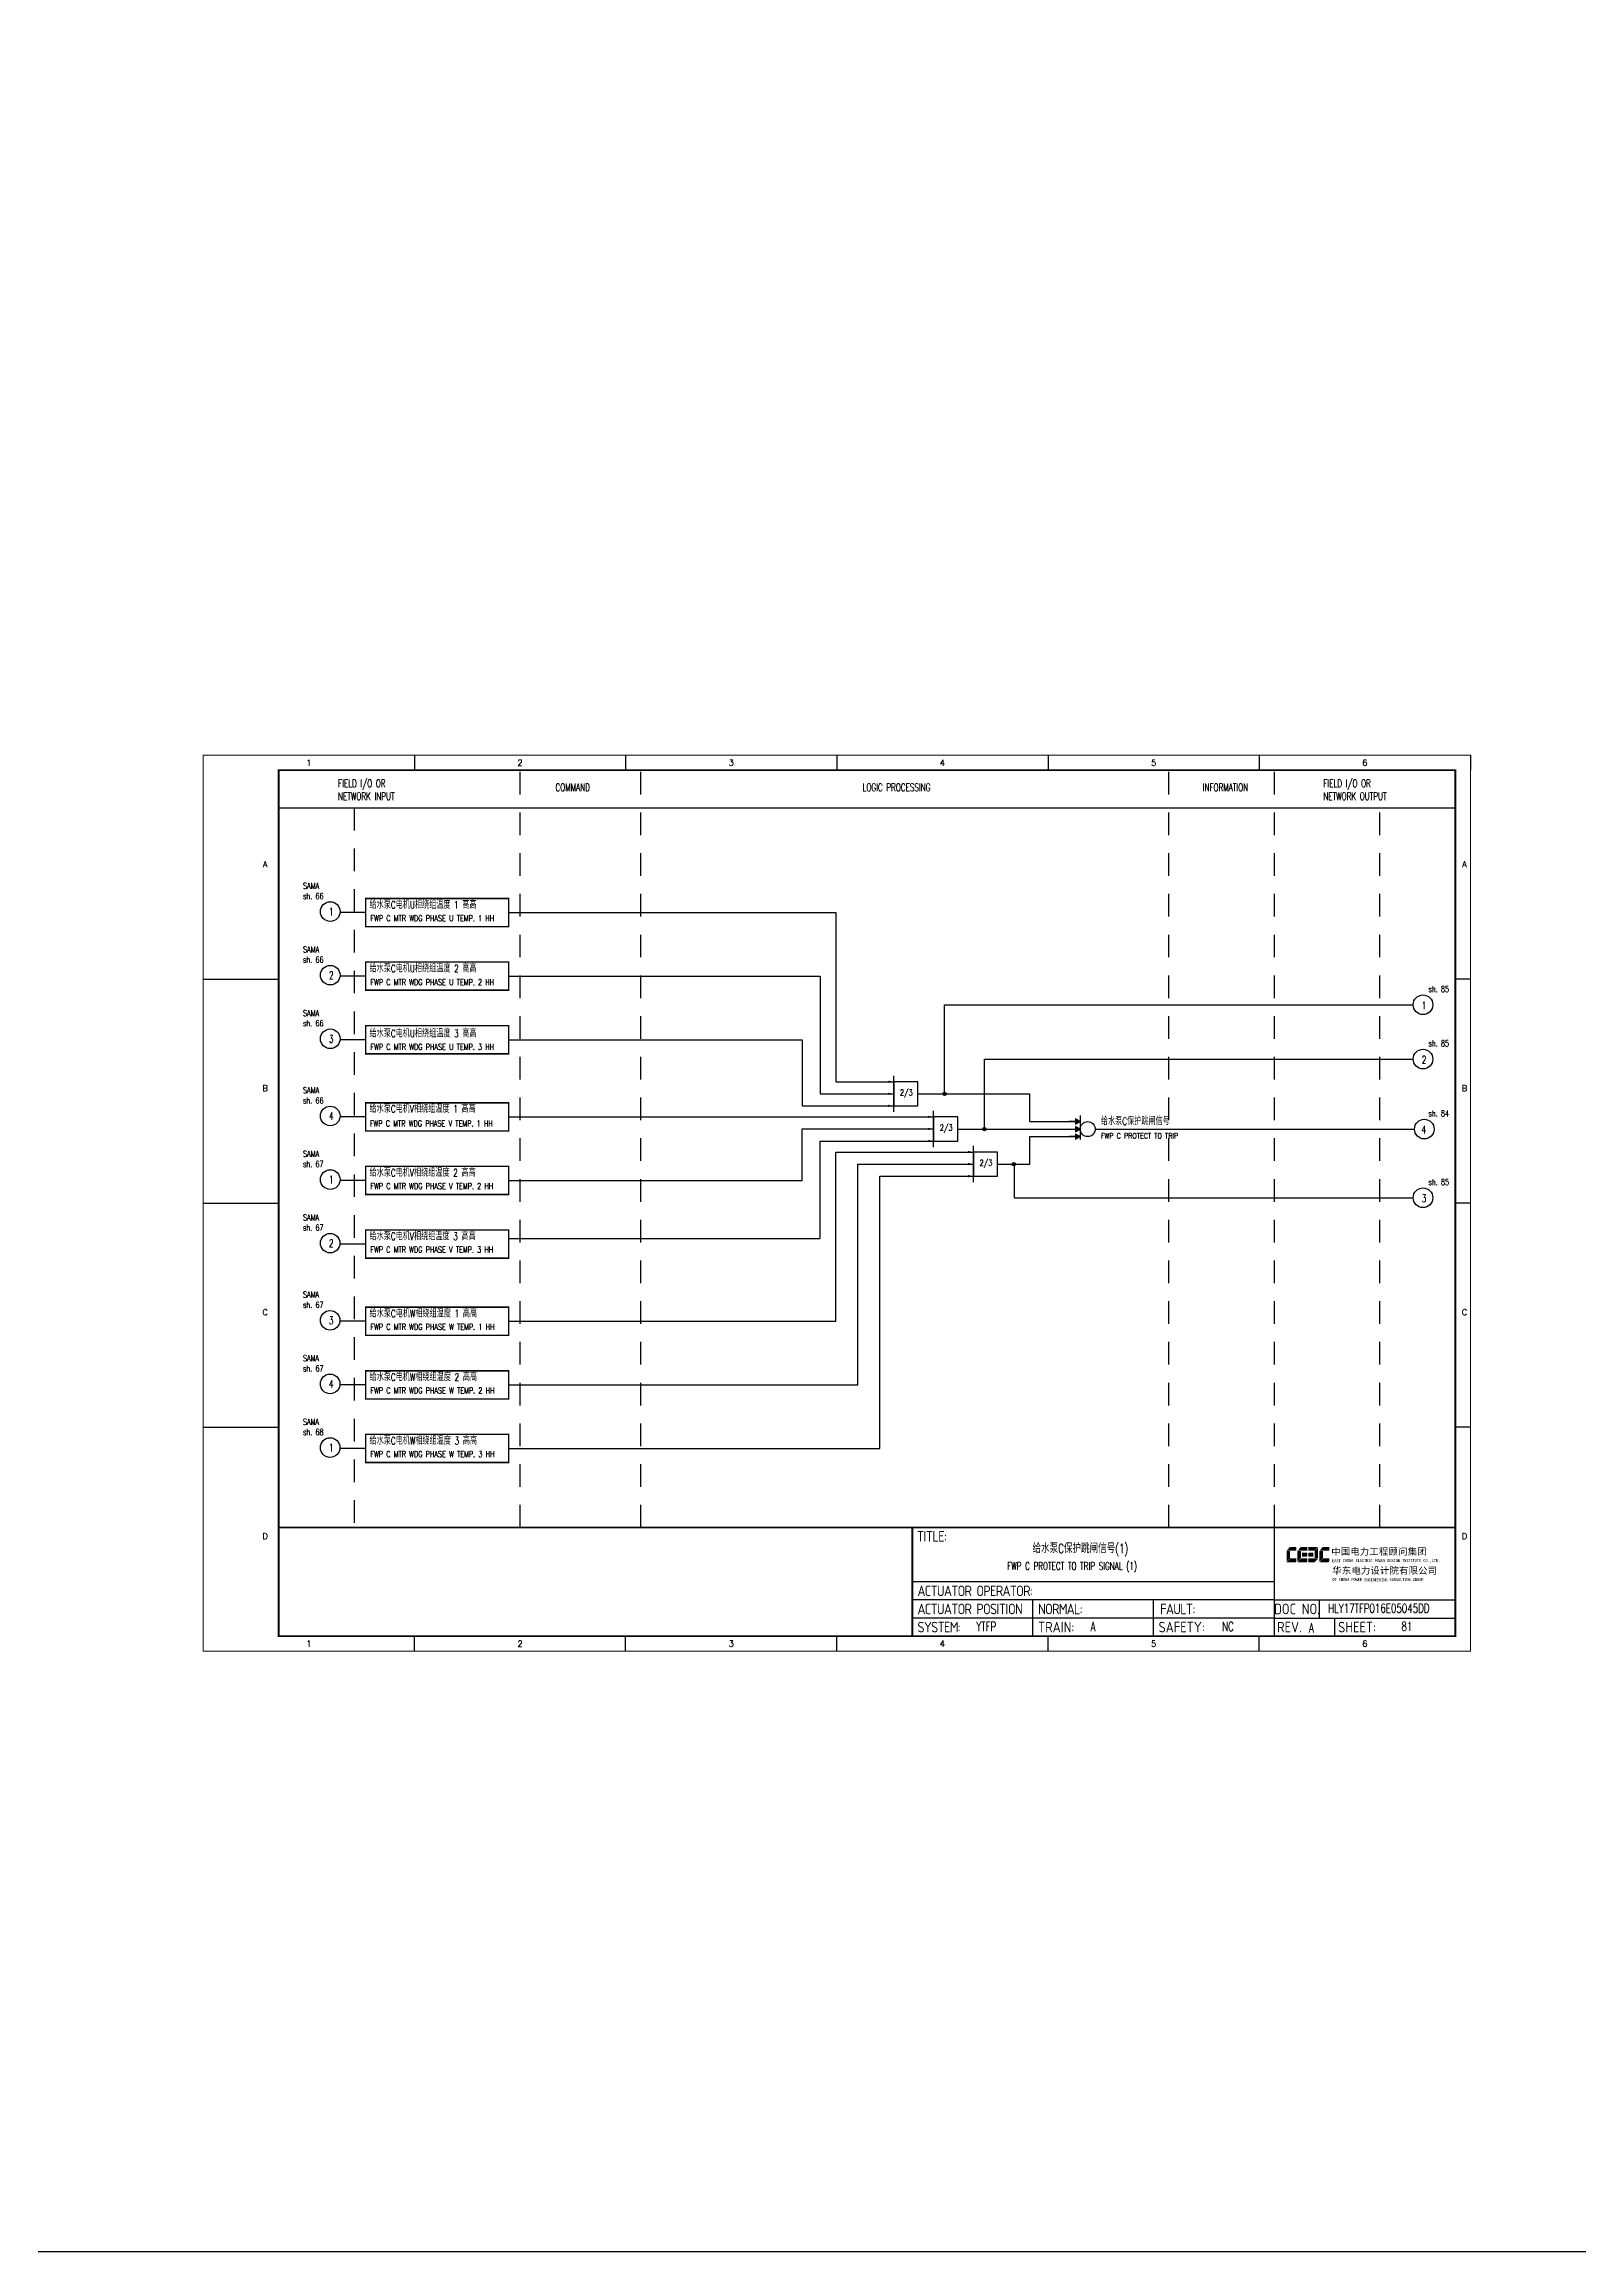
# Model space of a CAD drawing. Header units: millimetres. Extents: x 38833 to 52469, y 29493 to 32647.
# Drawn here: x 47919 to 48428, y 29493 to 30225 of the extents above; entities that cross this region are included whole.
import ezdxf
from ezdxf.enums import TextEntityAlignment as Align

# ---------------------------------------------------------------- set-up
doc = ezdxf.new("R2010")
doc.units = ezdxf.units.MM
doc.linetypes.add('JIS_02_0.7', pattern=[1.35, 0.75, -0.6])
for name, color, linetype in [('BLOCK', 7, 'Continuous'), ('BORDER', 1, 'Continuous'), ('MLINE', 6, 'Continuous'), ('TITLE', 1, 'Continuous'), ('TK', 7, 'Continuous'), ('图框_外框线', 7, 'Continuous'), ('图框_标题栏文字', 6, 'Continuous')]:
    doc.layers.add(name, color=color, linetype=linetype)
doc.styles.add('DANIEL', font='COMPLEX', dxfattribs={"width": 0.7, "bigfont": 'GVFS'})
doc.styles.add('ecepdi', font='simhei.ttf', dxfattribs={"width": 0.9})
doc.styles.get("Standard").update_dxf_attribs({"font": 'romans.shx', "width": 0.7, "bigfont": 'hztxta.shx'})
doc.styles.add('工程字', font='gbenor.shx', dxfattribs={"bigfont": 'gbcbig.shx'})

# ---------------------------------------------------------------- blocks, each defined once
blk = doc.blocks.new('huo2')
at = {"layer": 'BORDER'}
for points in [[(-56.26, 909.27), (-57.76, 910.13), (-57.76, 908.4)], [(-56.26, 906.77), (-57.76, 907.63), (-57.76, 905.9)], [(-56.26, 904.27), (-57.76, 905.13), (-57.76, 903.4)]]:
    blk.add_hatch(color=256, dxfattribs=at).paths.add_polyline_path(points)
for p, q in [((-56.26, 909.27), (-59.86, 909.27)), ((-56.26, 911.28), (-56.26, 903.28)), ((-59.86, 906.77), (-56.26, 906.77)), ((-56.26, 904.27), (-59.86, 904.27)), ((-51.26, 906.77), (-49.26, 906.77))]:
    blk.add_line(p, q, dxfattribs=at)
for points in [[(-56.26, 909.27), (-57.76, 910.13), (-57.76, 908.4)], [(-56.26, 906.77), (-57.76, 907.63), (-57.76, 905.9)], [(-56.26, 904.27), (-57.76, 905.13), (-57.76, 903.4)]]:
    blk.add_lwpolyline(points, close=True, dxfattribs=at)
blk.add_circle((-53.76, 906.77), 2.5, dxfattribs=at)
blk = doc.blocks.new('A$C1E0003F3')
h = blk.add_hatch(color=152)
edge = h.paths.add_edge_path()
edge.add_ellipse((5.15, 4.41), major_axis=(0, 0.211), ratio=0.769231, start_angle=-90, end_angle=0)
edge.add_line((5.15, 4.62), (3.22, 4.62))
edge.add_line((3.22, 4.62), (2.09, 3.35))
edge.add_line((2.09, 3.35), (5.32, 3.35))
edge.add_line((5.32, 3.35), (5.32, 4.41))
h.paths.add_polyline_path([(3.22, 3.23), (2.09, 3.23), (2.09, -0.36), (3.22, 0.91)])
edge = h.paths.add_edge_path()
edge.add_line((5.32, 0.81), (3.27, 0.81))
edge.add_line((3.27, 0.81), (2.13, -0.46))
edge.add_line((2.13, -0.46), (5.15, -0.46))
edge.add_ellipse((5.15, -0.25), major_axis=(0, 0.211), ratio=0.769231, start_angle=180, end_angle=270)
edge.add_line((5.32, -0.25), (5.32, 0.81))
h = blk.add_hatch(color=152)
edge = h.paths.add_edge_path()
edge.add_ellipse((8.78, 4.41), major_axis=(0, 0.211), ratio=0.769231, start_angle=-90, end_angle=0)
edge.add_line((8.78, 4.62), (6.84, 4.62))
edge.add_line((6.84, 4.62), (5.71, 3.35))
edge.add_line((5.71, 3.35), (8.94, 3.35))
edge.add_line((8.94, 3.35), (8.94, 4.41))
h.paths.add_polyline_path([(6.84, 3.23), (5.71, 3.23), (5.71, -0.36), (6.84, 0.91)])
edge = h.paths.add_edge_path()
edge.add_ellipse((8.78, 2.49), major_axis=(0, 0.211), ratio=0.769231, start_angle=-90, end_angle=0)
edge.add_line((8.78, 2.7), (7.22, 2.7))
edge.add_line((7.22, 2.7), (7.22, 1.44))
edge.add_line((7.22, 1.44), (8.78, 1.44))
edge.add_ellipse((8.78, 1.65), major_axis=(0, 0.211), ratio=0.769231, start_angle=180, end_angle=270)
edge.add_line((8.94, 1.65), (8.94, 2.49))
edge = h.paths.add_edge_path()
edge.add_line((8.94, 0.81), (6.89, 0.81))
edge.add_line((6.89, 0.81), (5.75, -0.46))
edge.add_line((5.75, -0.46), (8.78, -0.46))
edge.add_ellipse((8.78, -0.25), major_axis=(0, 0.211), ratio=0.769231, start_angle=180, end_angle=270)
edge.add_line((8.94, -0.25), (8.94, 0.81))
h = blk.add_hatch(color=1)
edge = h.paths.add_edge_path()
edge.add_line((12.48, 4.62), (9.46, 4.62))
edge.add_ellipse((9.46, 4.41), major_axis=(0, 0.211), ratio=0.769231, start_angle=0, end_angle=90)
edge.add_line((9.3, 4.41), (9.3, 3.35))
edge.add_line((9.3, 3.35), (11.35, 3.35))
edge.add_line((11.35, 3.35), (12.48, 4.62))
h.paths.add_polyline_path([(12.57, 4.56), (11.38, 3.23), (11.38, 0.93), (12.57, 0.93)])
edge = h.paths.add_edge_path()
edge.add_line((11.03, 2.7), (9.46, 2.7))
edge.add_ellipse((9.46, 2.49), major_axis=(0, 0.211), ratio=0.769231, start_angle=0, end_angle=90)
edge.add_line((9.3, 2.49), (9.3, 1.65))
edge.add_ellipse((9.46, 1.65), major_axis=(0, 0.211), ratio=0.769231, start_angle=90, end_angle=180)
edge.add_line((9.46, 1.44), (11.03, 1.44))
edge.add_line((11.03, 1.44), (11.03, 2.7))
h = blk.add_hatch(color=1)
edge = h.paths.add_edge_path()
edge.add_line((12.58, 0.79), (9.3, 0.79))
edge.add_line((9.3, 0.79), (9.3, -0.27))
edge.add_ellipse((9.46, -0.27), major_axis=(0, 0.211), ratio=0.769231, start_angle=90, end_angle=180)
edge.add_line((9.46, -0.48), (11.43, -0.48))
edge.add_line((11.43, -0.48), (12.58, 0.79))
h = blk.add_hatch(color=152)
edge = h.paths.add_edge_path()
edge.add_ellipse((16.11, 4.41), major_axis=(0, 0.211), ratio=0.769231, start_angle=-90, end_angle=0)
edge.add_line((16.11, 4.62), (14.14, 4.62))
edge.add_line((14.14, 4.62), (13, 3.35))
edge.add_line((13, 3.35), (16.27, 3.35))
edge.add_line((16.27, 3.35), (16.27, 4.41))
h.paths.add_polyline_path([(14.14, 3.23), (13, 3.23), (13, -0.36), (14.14, 0.91)])
edge = h.paths.add_edge_path()
edge.add_line((16.27, 0.81), (14.18, 0.81))
edge.add_line((14.18, 0.81), (13.04, -0.46))
edge.add_line((13.04, -0.46), (16.03, -0.46))
edge.add_ellipse((16.03, -0.15), major_axis=(0, 0.316), ratio=0.769231, start_angle=180, end_angle=270)
edge.add_line((16.27, -0.15), (16.27, 0.81))
at = {"layer": 'TITLE', "color": 7, "style": 'ecepdi'}
for s, p in [('中', (16.92, 1.94)), ('国', (20.09, 2)), ('电', (23.25, 1.99)), ('力', (26.39, 1.96)), ('工', (29.53, 1.95)), ('程', (32.71, 1.98)), ('顾', (35.9, 1.98)), ('问', (39.09, 1.94)), ('集', (42.26, 1.98)), ('团', (45.42, 2.01)), ('华', (17.24, -4.31)), ('东', (20.45, -4.29)), ('电', (23.62, -4.35)), ('力', (26.75, -4.32)), ('设', (29.92, -4.3)), ('计', (33.05, -4.31)), ('院', (36.26, -4.29)), ('有', (39.41, -4.29)), ('限', (42.57, -4.32)), ('公', (45.78, -4.38)), ('司', (48.91, -4.35))]:
    blk.add_text(s, height=2.2, dxfattribs=at).set_placement(p)
at = {"layer": 'TITLE', "color": 7, "style": 'ecepdi', "width": 0.975}
for s, p in [('E', (17.58, 0.02)), ('A', (18.29, 0.03)), ('S', (19, 0.03)), ('T', (19.7, 0.03)), ('C', (21.1, 0.09)), ('H', (21.77, 0.09)), ('I', (22.46, 0.09)), ('N', (23.17, 0.1)), ('A', (23.86, 0.1)), ('E', (25.35, 0.09)), ('L', (26.05, 0.11)), ('E', (26.76, 0.1)), ('C', (27.46, 0.12)), ('T', (28.18, 0.11)), ('R', (28.87, 0.1)), ('I', (29.57, 0.11)), ('C', (30.28, 0.1)), ('P', (31.64, 0.09)), ('O', (32.32, 0.08)), ('W', (33.03, 0.08)), ('E', (33.72, 0.08)), ('R', (34.42, 0.09)), ('D', (35.81, 0.1)), ('E', (36.52, 0.1)), ('S', (37.2, 0.1)), ('I', (37.91, 0.09)), ('G', (38.68, 0.11)), ('N', (39.38, 0.09)), ('I', (40.72, 0.07)), ('N', (41.43, 0.08)), ('S', (42.14, 0.08)), ('T', (42.83, 0.08)), ('I', (43.52, 0.09)), ('T', (44.22, 0.07)), ('U', (44.93, 0.07)), ('T', (45.63, 0.08)), ('E', (46.34, 0.09)), ('C', (47.76, 0.11)), ('O', (48.48, 0.1)), ('L', (50.56, 0.1)), ('T', (51.27, 0.1)), ('D', (51.96, 0.1)), ('O', (17.67, -6.18)), ('OF', (18.01, -6.2)), ('F', (18.37, -6.2)), ('C', (19.8, -6.19)), ('H', (20.47, -6.19)), ('I', (21.15, -6.19)), ('N', (21.87, -6.18)), ('A', (22.56, -6.18)), ('P', (23.98, -6.2)), ('O', (24.66, -6.21)), ('W', (25.36, -6.21)), ('E', (26.06, -6.21)), ('R', (26.75, -6.2)), ('E', (28.19, -6.24)), ('N', (28.91, -6.27)), ('G', (29.62, -6.26)), ('I', (30.32, -6.27)), ('N', (31.02, -6.27)), ('E', (31.7, -6.28)), ('E', (32.41, -6.27)), ('R', (33.1, -6.24)), ('I', (33.81, -6.24)), ('N', (34.51, -6.26)), ('G', (35.2, -6.24)), ('C', (36.61, -6.19)), ('O', (37.3, -6.21)), ('N', (38, -6.2)), ('S', (38.71, -6.21)), ('U', (39.41, -6.18)), ('L', (40.11, -6.18)), ('T', (40.81, -6.19)), ('I', (41.51, -6.21)), ('N', (42.2, -6.21)), ('G', (42.91, -6.17)), ('G', (44.29, -6.2)), ('R', (45, -6.21)), ('O', (45.69, -6.22)), ('U', (46.39, -6.2)), ('P', (47.1, -6.23)), ('.', (49.23, 0.1)), (',', (49.87, 0.1)), ('.', (52.72, 0.11))]:
    blk.add_text(s, height=1, dxfattribs=at).set_placement(p, align=Align.MIDDLE_CENTER)
blk = doc.blocks.new('A$C613255F0')
for p, q in [((70, 297), (70, 292)), ((140, 297), (140, 292)), ((210, 297), (210, 292)), ((280, 297), (280, 292)), ((350, 297), (350, 292)), ((420, 297), (420, 292)), ((0, 222.75), (25, 222.75)), ((420, 222.75), (415, 222.75)), ((0, 148.5), (25, 148.5)), ((420, 148.5), (415, 148.5)), ((0, 74.25), (25, 74.25)), ((420, 74.25), (415, 74.25)), ((70, 0), (70, 5)), ((140, 0), (140, 5)), ((210, 0), (210, 5)), ((280, 0), (280, 5)), ((350, 0), (350, 5))]:
    blk.add_line(p, q)
at = {"layer": 'MLINE', "linetype": 'JIS_02_0.7', "ltscale": 10}
for p, q in [((105, 41), (105, 292)), ((145, 41), (145, 292)), ((320, 41), (320, 292)), ((355, 41), (355, 292)), ((50, 279.56), (50, 41)), ((390, 41), (390, 279.56))]:
    blk.add_line(p, q, dxfattribs=at)
at = {"layer": 'MLINE'}
blk.add_line((25, 279.56), (415, 279.56), dxfattribs=at)
at = {"layer": '图框_外框线'}
for p, q in [((355, 5), (355, 41)), ((355, 23), (235, 23)), ((355, 17), (235, 17)), ((275, 11), (275, 17)), ((315, 11), (315, 17)), ((355, 17), (415, 17)), ((370, 11), (370, 17)), ((355, 11), (235, 11)), ((355, 11), (235, 11)), ((275, 5), (275, 11)), ((315, 5), (315, 11)), ((355, 11), (415, 11)), ((375, 5), (375, 11))]:
    blk.add_line(p, q, dxfattribs=at)
for points, const_width in [([(0, 0), (420, 0), (420, 297), (0, 297)], 0.3), ([(25, 5), (415, 5), (415, 292), (25, 292)], 0.6)]:
    blk.add_lwpolyline(points, close=True, dxfattribs=dict(at, const_width=const_width))
at = {"layer": '图框_外框线', "const_width": 0.6}
blk.add_lwpolyline([(235, 41), (25, 41)], dxfattribs=at)
at = {"layer": '图框_外框线'}
blk.add_lwpolyline([(415, 41, 0.6, 0.6, 0), (235, 41, 0.6, 0.6, 0), (235, 5, 0, 0, 0)], format="xyseb", dxfattribs=at)
blk.add_blockref('A$C1E0003F3', (356.94, 29.95))
at = {"layer": 'MLINE', "char_height": 2.5, "width": 31.8959, "attachment_point": 1}
for s, insert in [('FIELD I/O OR', (44.67, 288.89)), ('COMMAND', (116.74, 287.58)), ('LOGIC PROCESSING', (218.52, 287.58)), ('INFORMATION', (331.25, 287.58)), ('FIELD I/O OR', (371.22, 288.89)), ('NETWORK INPUT', (44.67, 284.64)), ('NETWORK OUTPUT', (371.22, 284.64))]:
    blk.add_mtext(s, dxfattribs=dict(at, insert=insert))
at = {"layer": 'TK', "color": 3}
for s, p in [('1', (35, 294.5)), ('2', (105, 294.5)), ('3', (175, 294.5)), ('4', (245, 294.5)), ('5', (315, 294.5)), ('6', (385, 294.5)), ('1', (35, 2.5)), ('2', (105, 2.5)), ('3', (175, 2.5)), ('4', (245, 2.5)), ('5', (315, 2.5)), ('6', (385, 2.5))]:
    blk.add_text(s, height=2, dxfattribs=at).set_placement(p, align=Align.MIDDLE)
for s, p in [('A', (20.5, 259.88)), ('A', (418, 259.88)), ('B', (20.5, 185.62)), ('B', (418, 185.62)), ('C', (20.5, 111.38)), ('C', (418, 111.38)), ('D', (20.5, 37.12)), ('D', (418, 37.12))]:
    blk.add_text(s, height=2, dxfattribs=at).set_placement(p, align=Align.CENTER)
at = {"layer": '图框_标题栏文字', "char_height": 3.5, "style": '工程字'}
for s, insert, width, attachment_point in [('{\\T0.9; TITLE:}', (234.86, 38.09), 14.2249, 4), ('{\\T0.9; ACTUATOR OPERATOR:}', (235, 20), 40, 4), ('{\\T0.9; ACTUATOR POSITION}', (235, 14), 45, 4), ('{\\T0.9; NORMAL:}', (275, 14), 18.2557, 4), ('{\\T0.9; FAULT:}', (315.44, 14), 15, 4), ('DOC NO.', (362.5, 14), 15, 5), ('{\\T0.9; SYSTEM:}', (235, 8), 17.9526, 4), ('{\\T0.9; }TRAIN: ', (275, 8), 17.6638, 4), ('SAFETY:', (324.3, 8), 22.3993, 5), ('REV.', (360, 8), 10, 5), ('SHEET:', (382.42, 8), 20, 5)]:
    blk.add_mtext(s, dxfattribs=dict(at, insert=insert, width=width, attachment_point=attachment_point))

msp = doc.modelspace()

# ---------------------------------------------------------------- hatches: boundary and pattern name
h = msp.add_hatch(color=256)
edge = h.paths.add_edge_path()
edge.add_arc((48217.17, 29876.88), 0.55, 0, 360)
h = msp.add_hatch(color=256)
edge = h.paths.add_edge_path()
edge.add_arc((48230.38, 29865.24), 0.55, 0, 360)
h = msp.add_hatch(color=256)
edge = h.paths.add_edge_path()
edge.add_arc((48240.1, 29853.59), 0.55, 0, 360)

# ---------------------------------------------------------------- linework, layer by layer
for p, q in [((48025.32, 29937.04), (48016.8, 29937.04)), ((48072.72, 29937.03), (48181.17, 29937.03)), ((48181.17, 29937.03), (48181.17, 29880.94)), ((48025.31, 29915.95), (48016.8, 29915.95)), ((48072.71, 29915.94), (48175.9, 29915.94)), ((48175.9, 29915.94), (48175.9, 29876.94)), ((48217.17, 29906.45), (48372.5, 29906.45)), ((48217.17, 29876.88), (48217.17, 29906.45)), ((48025.31, 29894.86), (48016.8, 29894.86)), ((48072.71, 29894.86), (48169.94, 29894.86)), ((48169.94, 29894.86), (48169.94, 29872.94)), ((48230.38, 29865.24), (48230.38, 29888.45)), ((48230.38, 29888.45), (48372.5, 29888.45)), ((48181.17, 29880.94), (48200.34, 29880.94)), ((48169.94, 29872.94), (48200.34, 29872.94)), ((48175.9, 29876.94), (48200.34, 29876.94)), ((48208.34, 29876.88), (48245.45, 29876.88)), ((48245.45, 29867.74), (48245.45, 29876.88)), ((48025.31, 29869.3), (48016.79, 29869.3)), ((48072.71, 29869.29), (48213.55, 29869.29)), ((48169.94, 29865.29), (48213.55, 29865.29)), ((48169.94, 29848.2), (48169.94, 29865.29)), ((48221.55, 29865.24), (48262.11, 29865.24)), ((48245.45, 29867.74), (48262.11, 29867.74)), ((48245.45, 29862.74), (48262.11, 29862.74)), ((48245.45, 29853.59), (48245.45, 29862.74)), ((48267.11, 29865.24), (48372.93, 29865.24)), ((48175.9, 29861.29), (48213.55, 29861.29)), ((48175.9, 29829.03), (48175.9, 29861.29)), ((48181.17, 29801.55), (48181.17, 29857.64)), ((48181.17, 29857.64), (48226.75, 29857.64)), ((48025.31, 29848.21), (48016.8, 29848.21)), ((48072.71, 29848.2), (48169.94, 29848.2)), ((48188.46, 29780.46), (48188.47, 29853.64)), ((48188.47, 29853.64), (48226.75, 29853.64)), ((48195.76, 29759.38), (48195.76, 29849.64)), ((48195.76, 29849.64), (48226.75, 29849.64)), ((48234.75, 29853.59), (48245.45, 29853.59)), ((48240.31, 29842.48), (48240.31, 29853.59)), ((48240.31, 29842.48), (48372.5, 29842.48)), ((48025.3, 29827.12), (48016.79, 29827.12)), ((48072.72, 29829.03), (48175.89, 29829.03)), ((48025.3, 29801.56), (48016.79, 29801.56)), ((48072.72, 29801.55), (48181.17, 29801.55)), ((48025.3, 29780.47), (48016.78, 29780.47)), ((48072.72, 29780.46), (48188.46, 29780.46)), ((48025.29, 29759.38), (48016.77, 29759.38)), ((48072.71, 29759.38), (48195.75, 29759.38))]:
    msp.add_line(p, q)
at = {"color": 1}
for p, q in [((48200.34, 29870.94), (48200.34, 29882.94)), ((48208.34, 29876.88), (48212.34, 29876.88)), ((48213.55, 29859.29), (48213.55, 29871.29)), ((48221.55, 29865.24), (48225.55, 29865.24)), ((48226.75, 29847.64), (48226.75, 29859.64)), ((48234.75, 29853.59), (48238.75, 29853.59))]:
    msp.add_line(p, q, dxfattribs=at)
msp.add_lwpolyline([(39417.51, 32646.72), (50497.51, 32646.72), (50497.51, 29493.1), (39417.51, 29493.1)], close=True)
at = {"const_width": 0.5}
for points in [[(48025.32, 29941.7), (48072.72, 29941.7), (48072.72, 29932.36), (48025.32, 29932.36), (48025.32, 29941.7)], [(48025.31, 29920.61), (48072.71, 29920.61), (48072.71, 29911.27), (48025.31, 29911.27), (48025.31, 29920.61)], [(48025.31, 29899.53), (48072.71, 29899.53), (48072.71, 29890.19), (48025.31, 29890.19), (48025.31, 29899.53)], [(48025.31, 29873.97), (48072.71, 29873.97), (48072.71, 29864.63), (48025.31, 29864.63), (48025.31, 29873.97)], [(48025.31, 29852.88), (48072.71, 29852.88), (48072.71, 29843.54), (48025.31, 29843.54), (48025.31, 29852.88)], [(48025.31, 29831.79), (48072.71, 29831.79), (48072.71, 29822.45), (48025.31, 29822.45), (48025.31, 29831.79)], [(48025.31, 29806.23), (48072.71, 29806.23), (48072.71, 29796.89), (48025.31, 29796.89), (48025.31, 29806.23)], [(48025.3, 29785.14), (48072.7, 29785.14), (48072.7, 29775.8), (48025.3, 29775.8), (48025.3, 29785.14)], [(48025.29, 29764.05), (48072.69, 29764.05), (48072.69, 29754.71), (48025.29, 29754.71), (48025.29, 29764.05)]]:
    msp.add_lwpolyline(points, dxfattribs=at)
at = {"color": 1}
for points in [[(48200.34, 29872.94), (48208.34, 29872.94), (48208.34, 29880.94), (48200.34, 29880.94)], [(48213.55, 29861.29), (48221.55, 29861.29), (48221.55, 29869.29), (48213.55, 29869.29)], [(48226.75, 29849.64), (48234.75, 29849.64), (48234.75, 29857.64), (48226.75, 29857.64)]]:
    msp.add_lwpolyline(points, close=True, dxfattribs=at)
for centre, radius in [((48013.57, 29937.34), 3.25), ((48013.56, 29916.26), 3.25), ((48375.75, 29906.45), 3.25), ((48013.56, 29895.17), 3.25), ((48375.75, 29888.45), 3.25), ((48217.17, 29876.88), 0.55), ((48013.56, 29869.6), 3.25), ((48230.38, 29865.24), 0.55), ((48376.18, 29865.24), 3.25), ((48013.56, 29848.52), 3.25), ((48240.1, 29853.59), 0.55), ((48375.75, 29842.48), 3.25), ((48013.55, 29827.43), 3.25), ((48013.55, 29801.86), 3.25), ((48013.54, 29780.78), 3.25), ((48013.54, 29759.69), 3.25)]:
    msp.add_circle(centre, radius)
at = {"layer": 'BORDER'}
msp.add_line((48267.11, 29865.24), (48269.11, 29865.24), dxfattribs=at)
at = {"layer": 'TITLE', "color": 1}
for p, q in [((48196.88, 29880.94), (48200.34, 29880.94)), ((48196.88, 29876.94), (48200.34, 29876.94)), ((48196.88, 29872.94), (48200.34, 29872.94)), ((48210.08, 29869.29), (48213.55, 29869.29)), ((48210.08, 29865.29), (48213.55, 29865.29)), ((48210.08, 29861.29), (48213.55, 29861.29)), ((48223.29, 29857.64), (48226.75, 29857.64)), ((48223.29, 29853.64), (48226.75, 29853.64)), ((48223.29, 29849.64), (48226.75, 29849.64))]:
    msp.add_line(p, q, dxfattribs=at)
for points in [[(48200.34, 29880.94, 0, 0.744, 0), (48198.57, 29880.94, 0.744, 0.744, 0)], [(48200.34, 29876.94, 0, 0.744, 0), (48198.56, 29876.94, 0.744, 0.744, 0)], [(48200.34, 29872.94, 0, 0.744, 0), (48198.57, 29872.94, 0.744, 0.744, 0)], [(48213.55, 29869.29, 0, 0.744, 0), (48211.77, 29869.29, 0.744, 0.744, 0)], [(48213.55, 29865.29, 0, 0.744, 0), (48211.77, 29865.29, 0.744, 0.744, 0)], [(48213.55, 29861.29, 0, 0.744, 0), (48211.77, 29861.29, 0.744, 0.744, 0)], [(48226.75, 29857.64, 0, 0.744, 0), (48224.97, 29857.64, 0.744, 0.744, 0)], [(48226.75, 29853.64, 0, 0.744, 0), (48224.97, 29853.64, 0.744, 0.744, 0)], [(48226.75, 29849.64, 0, 0.744, 0), (48224.97, 29849.64, 0.744, 0.744, 0)]]:
    msp.add_lwpolyline(points, format="xyseb", dxfattribs=at)

# ---------------------------------------------------------------- block references
for name, p in [('A$C613255F0', (47971.48, 29692.18)), ('huo2', (48318.38, 28958.47))]:
    msp.add_blockref(name, p)

# ---------------------------------------------------------------- texts
at = {"width": 0.7}
for s, height, p in [('给水泵C保护跳闸信号(1) ', 3, (48246.34, 29724.72)), ('FWP C PROTECT TO TRIP SIGNAL (1) ', 2.5, (48237.95, 29719.18))]:
    msp.add_text(s, height=height, dxfattribs=at).set_placement(p)
at = {"color": 4, "char_height": 2, "width": 73.0067, "attachment_point": 1}
for s, insert in [('SAMA', (48004.56, 29946.86)), ('sh. 66', (48004.56, 29943.49)), ('SAMA', (48004.56, 29925.77)), ('sh. 66', (48004.56, 29922.41)), ('sh. 85', (48377.57, 29912.66)), ('SAMA', (48004.56, 29904.68)), ('sh. 66', (48004.56, 29901.32)), ('sh. 85', (48377.57, 29894.67)), ('SAMA', (48004.56, 29879.12)), ('sh. 66', (48004.56, 29875.75)), ('sh. 84', (48377.57, 29871.45)), ('SAMA', (48004.56, 29858.03)), ('sh. 67', (48004.56, 29854.67)), ('sh. 85', (48377.57, 29848.69)), ('SAMA', (48004.55, 29836.94)), ('sh. 67', (48004.55, 29833.58)), ('SAMA', (48004.55, 29811.38)), ('sh. 67', (48004.55, 29808.01)), ('SAMA', (48004.54, 29790.29)), ('sh. 67', (48004.54, 29786.93)), ('SAMA', (48004.54, 29769.2)), ('sh. 68', (48004.54, 29765.84))]:
    msp.add_mtext(s, dxfattribs=dict(at, insert=insert))
at = {"attachment_point": 1}
for s, insert, char_height, width in [('1', (48013.17, 29938.55), 2.5, 73.0067), ('给水泵C电机U相绕组温度 1 高高', (48026.59, 29940.81), 2.5, 73.0067), ('FWP C MTR WDG PHASE U TEMP. 1 HH', (48026.9, 29936.12), 2, 73.0067), ('2', (48013.16, 29917.47), 2.5, 73.0067), ('给水泵C电机U相绕组温度 2 高高', (48026.58, 29919.72), 2.5, 73.0067), ('\\PFWP C MTR WDG PHASE U TEMP. 2 HH', (48026.89, 29918.25), 2, 73.0067), ('1', (48375.35, 29907.5), 2.5, 73.0067), ('3', (48013.16, 29896.38), 2.5, 73.0067), ('给水泵C电机U相绕组温度 3 高高', (48026.58, 29898.17), 2.5, 73.0067), ('FWP C MTR WDG PHASE U TEMP. 3 HH', (48026.89, 29893.49), 2, 73.0067), ('2', (48375.35, 29889.5), 2.5, 73.0067), ('4', (48013.16, 29870.81), 2.5, 73.0067), ('给水泵C电机V相绕组温度 1 高高', (48026.59, 29873.2), 2.5, 73.0067), ('FWP C MTR WDG PHASE V TEMP. 1 HH', (48026.71, 29868.1), 2, 73.0067), ('给水泵C保护跳闸信号', (48269, 29869.09), 2.5, 73.0067), ('FWP C PROTECT TO TRIP', (48269, 29863.92), 1.8, 73.0067), ('4', (48375.29, 29866.29), 2.5, 73.0067), ('1', (48013.16, 29849.73), 2.5, 73.0067), ('给水泵C电机V相绕组温度 2 高高', (48026.59, 29852.02), 2.5, 73.0067), ('FWP C MTR WDG PHASE V TEMP. 2 HH', (48026.87, 29847.34), 2, 73.0067), ('3', (48375.35, 29843.52), 2.5, 73.0067), ('2', (48013.15, 29828.64), 2.5, 73.0067), ('给水泵C电机V相绕组温度 3 高高', (48026.58, 29830.96), 2.5, 73.0067), ('FWP C MTR WDG PHASE V TEMP. 3 HH', (48026.86, 29826.29), 2, 73.0067), ('给水泵C电机W相绕组温度 1 高高', (48026.6, 29805.36), 2.5, 73.0067), ('3', (48013.15, 29803.07), 2.5, 73.0067), ('FWP C MTR WDG PHASE W TEMP. 1 HH', (48026.88, 29800.69), 2, 73.0067), ('给水泵C电机W相绕组温度 2 高高', (48026.59, 29784.28), 2.5, 73.0067), ('4', (48013.15, 29781.99), 2.5, 73.0067), ('FWP C MTR WDG PHASE W TEMP. 2 HH', (48026.87, 29779.6), 2, 73.0067), ('1', (48013.14, 29760.9), 2.5, 73.0067), ('给水泵C电机W相绕组温度 3 高高', (48026.58, 29763.19), 2.5, 73.0067), ('FWP C MTR WDG PHASE W TEMP. 3 HH', (48026.87, 29758.52), 2, 73.0067), ('YTFP', (48227.72, 29701.87), 3, 8.5983), ('A', (48265.58, 29701.87), 3, 4.8474), ('NC', (48309.17, 29701.87), 3, 4.8474), ('A', (48337.95, 29701.43), 3, 8.5983)]:
    msp.add_mtext(s, dxfattribs=dict(at, insert=insert, char_height=char_height, width=width))
at = {"width": 0.7}
for tag, p, s in [('HLY17TFP016E05045DD', (48344.34, 29704.93), ''), ('81', (48368.61, 29698.93), '1')]:
    msp.add_attdef(tag, p, s, height=3, dxfattribs=at)
at = {"layer": 'BLOCK', "color": 1, "style": 'DANIEL', "width": 0.8}
for p in [(48204.5, 29877.22), (48217.71, 29865.58), (48230.91, 29853.93)]:
    msp.add_text('2/3', height=2, dxfattribs=at).set_placement(p, align=Align.MIDDLE)

doc.saveas('drawing.dxf')
